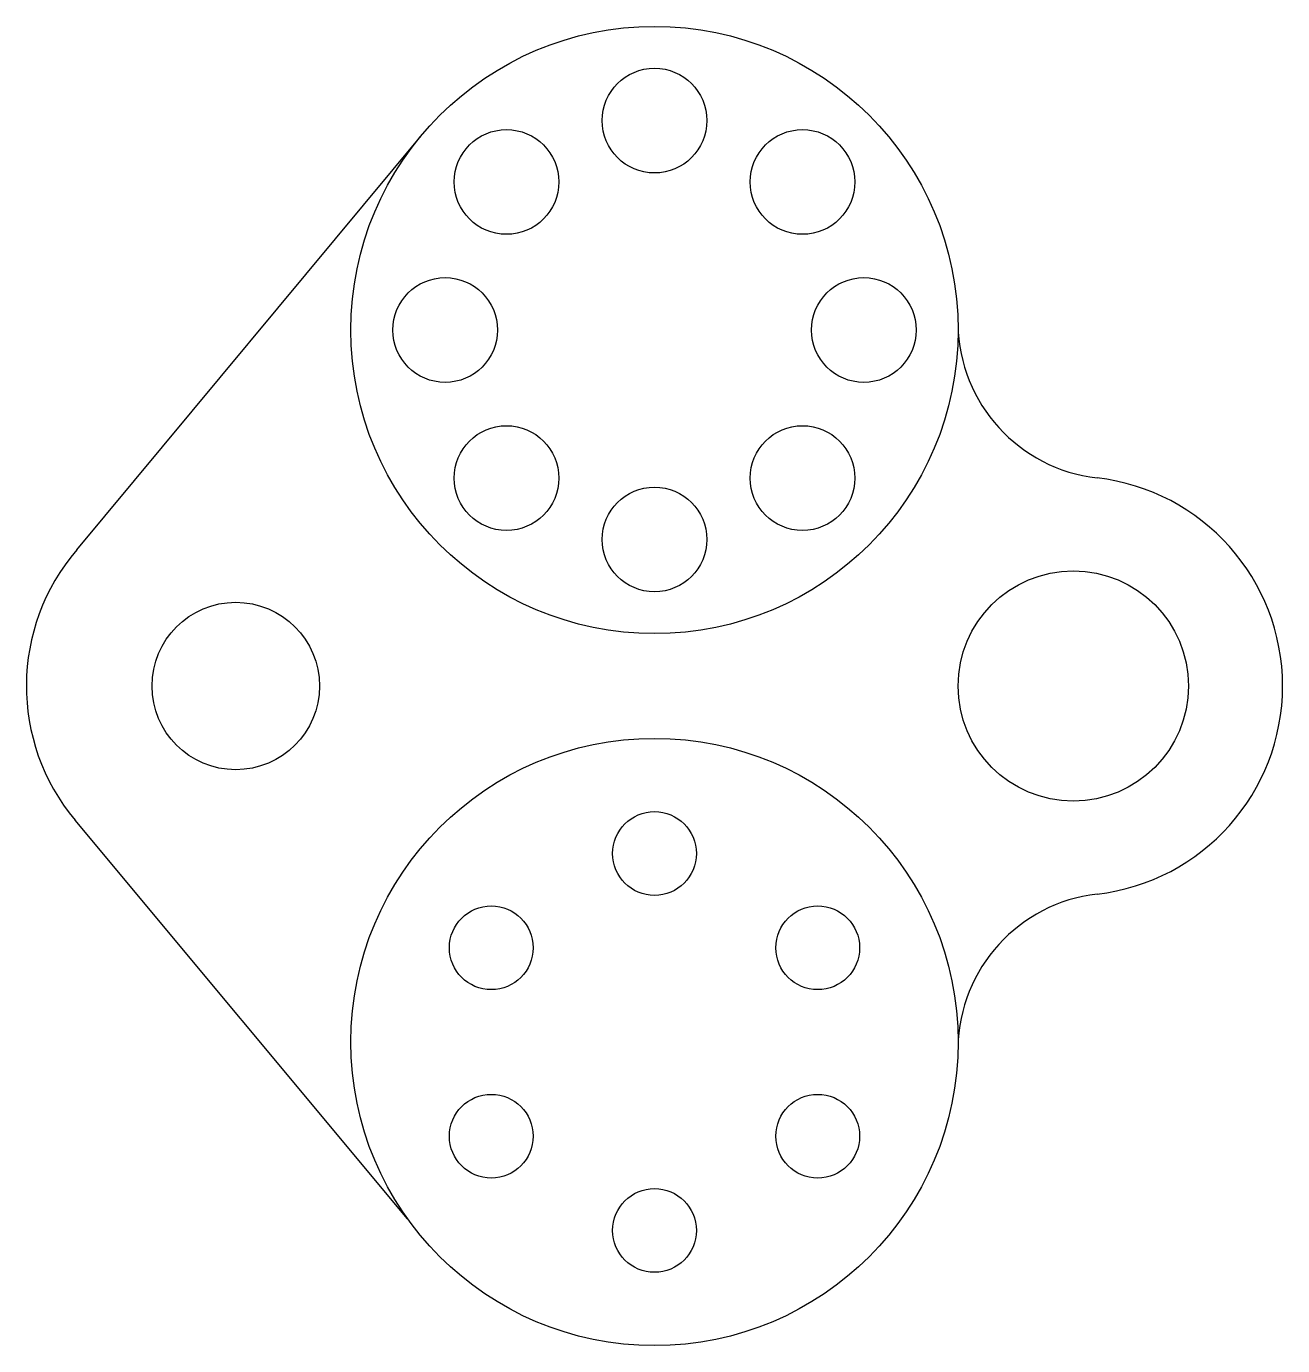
# Model space of a CAD drawing. Header units: millimetres. Extents: x 1630 to 1750, y 1887 to 2013.
import ezdxf

# ---------------------------------------------------------------- set-up
doc = ezdxf.new("R2010")
doc.units = ezdxf.units.MM

# ---------------------------------------------------------------- blocks, each defined once
blk = doc.blocks.new('*U2')
blk.add_circle((0, 0), 4)
blk = doc.blocks.new('*U3')
at = {"color": 0, "linetype": 'ByBlock', "lineweight": -2, "transparency": 16777216}
blk.add_blockref('*U2', (1690, 1934), dxfattribs=at)
for p, rotation in [((1674.41, 1925), 59.99999999999999), ((1705.59, 1925), 299.9999999999999), ((1674.41, 1907), 120), ((1705.59, 1907), 240), ((1690, 1898), 180)]:
    blk.add_blockref('*U2', p, dxfattribs=dict(at, rotation=rotation))
blk = doc.blocks.new('*U4')
blk.add_circle((0, 0), 5)
blk = doc.blocks.new('*U5')
at = {"color": 0, "linetype": 'ByBlock', "lineweight": -2, "transparency": 16777216}
blk.add_blockref('*U4', (1690, 2004), dxfattribs=at)
for p, rotation in [((1675.86, 1998.14), 45.00000000000001), ((1704.14, 1998.14), 315), ((1670, 1984), 90), ((1710, 1984), 270), ((1675.86, 1969.86), 135), ((1704.14, 1969.86), 225), ((1690, 1964), 180)]:
    blk.add_blockref('*U4', p, dxfattribs=dict(at, rotation=rotation))

msp = doc.modelspace()

# ---------------------------------------------------------------- linework, layer by layer
for p, q in [((1634.81, 1963.01), (1667.71, 2002.55)), ((1666.42, 1899.12), (1634.65, 1937.18))]:
    msp.add_line(p, q)
for centre, radius in [((1690, 1984), 29), ((1730, 1950), 11), ((1650, 1950), 8), ((1690, 1916), 29)]:
    msp.add_circle(centre, radius)
for centre, radius, start, end in [((1733.99, 1984.77), 15, 181.0046, 263.4487), ((1730, 1950), 20, 276.5513, 83.4487), ((1650, 1950), 20, 139.4053, 219.8528), ((1733.99, 1915.23), 15, 96.5513, 178.9954)]:
    msp.add_arc(centre, radius, start, end)

# ---------------------------------------------------------------- block references
for name in ['*U5', '*U3']:
    msp.add_blockref(name, (0, 0))

doc.saveas('drawing.dxf')
